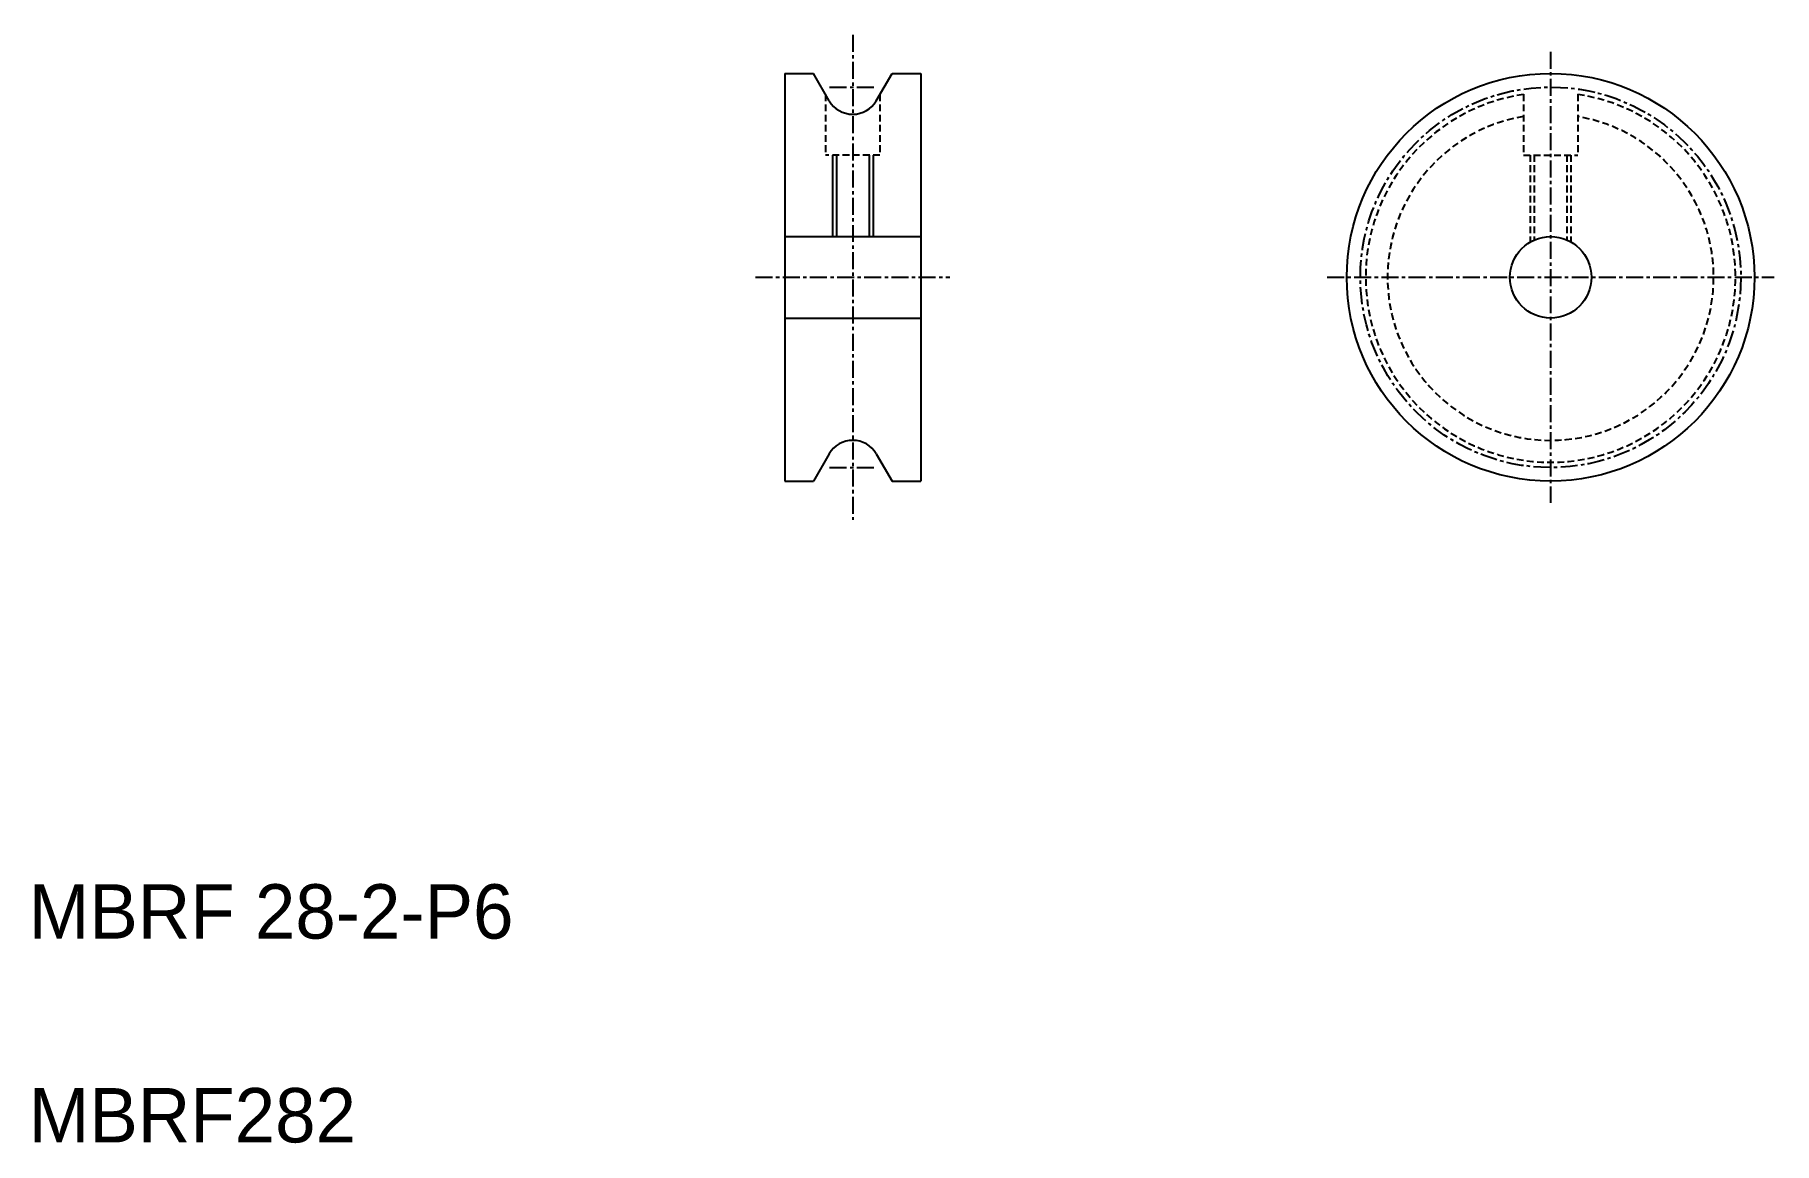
# Model space of a CAD drawing. Extents: x 593 to 721, y -38 to 44.
import ezdxf

# ---------------------------------------------------------------- set-up
doc = ezdxf.new("R2010")
doc.units = 0
doc.linetypes.add('CENTER', pattern=[2, 1.25, -0.25, 0.25, -0.25])
doc.linetypes.add('DASHED', pattern=[0.75, 0.5, -0.25])
doc.layers.get('0').update_dxf_attribs({"linetype": 'CONTINUOUS'})
doc.layers.add('CENTER', color=1, linetype='CENTER')

msp = doc.modelspace()

# ---------------------------------------------------------------- linework, layer by layer
at = {"color": 7, "linetype": 'CONTINUOUS'}
for p, q in [((648.66, 41.18), (648.66, 11.18)), ((648.66, 41.18), (650.77, 41.18)), ((651.93, 39.18), (650.77, 41.18)), ((655.39, 39.18), (656.55, 41.18)), ((656.55, 41.18), (658.66, 41.18)), ((658.66, 41.18), (658.66, 11.18)), ((658.66, 40.68), (658.66, 40.68)), ((658.66, 40.18), (658.66, 40.18)), ((652.46, 35.18), (652.46, 29.18)), ((654.86, 35.18), (654.86, 29.18)), ((648.66, 29.18), (658.66, 29.18)), ((648.66, 23.18), (658.66, 23.18)), ((651.93, 13.18), (650.77, 11.18)), ((655.39, 13.18), (656.55, 11.18)), ((655.39, 13.18), (656.55, 11.18)), ((648.66, 11.18), (650.77, 11.18)), ((656.55, 11.18), (658.66, 11.18))]:
    msp.add_line(p, q, dxfattribs=at)
at = {"color": 3, "linetype": 'DASHED'}
for p, q in [((651.66, 39.65), (651.66, 35.18)), ((655.66, 39.65), (655.66, 35.18)), ((703.02, 39.65), (703.02, 35.18)), ((707.02, 39.65), (707.02, 35.18)), ((655.66, 35.18), (651.66, 35.18)), ((703.02, 35.18), (707.02, 35.18)), ((703.52, 35.18), (703.52, 28.78)), ((703.82, 35.18), (703.82, 28.93)), ((703.82, 35.18), (703.82, 30.93)), ((706.22, 35.18), (706.22, 28.93)), ((706.52, 35.18), (706.52, 28.78))]:
    msp.add_line(p, q, dxfattribs=at)
at = {"color": 3, "linetype": 'CONTINUOUS'}
for p, q in [((652.16, 35.18), (652.16, 29.18)), ((655.16, 35.18), (655.16, 29.18))]:
    msp.add_line(p, q, dxfattribs=at)
at = {"color": 7, "linetype": 'CONTINUOUS'}
for radius in [15, 3]:
    msp.add_circle((705.02, 26.18), radius, dxfattribs=at)
for centre, start, end in [((653.66, 40.18), 210, 330), ((653.66, 12.18), 30, 150)]:
    msp.add_arc(centre, 2, start, end, dxfattribs=at)
at = {"color": 3, "linetype": 'DASHED'}
for radius, start, end in [(13.61, 98.4491, 81.5509), (12, 99.5941, 80.4059)]:
    msp.add_arc((705.02, 26.18), radius, start, end, dxfattribs=at)
at = {"layer": 'CENTER', "color": 1, "linetype": 'CENTER'}
for p, q in [((653.66, 44.03), (653.66, 8.34)), ((705.02, 42.78), (705.02, 9.58)), ((651.96, 40.18), (655.35, 40.18)), ((646.51, 26.18), (660.81, 26.18)), ((688.57, 26.18), (721.48, 26.18)), ((651.96, 12.18), (655.35, 12.18))]:
    msp.add_line(p, q, dxfattribs=at)
msp.add_circle((705.02, 26.18), 14, dxfattribs=at)

# ---------------------------------------------------------------- texts
at = {"color": 7, "linetype": 'CONTINUOUS'}
for s, p in [('MBRF 28-2-P6', (593.02, -22.49)), ('MBRF282', (593.02, -37.49))]:
    msp.add_text(s, height=4, dxfattribs=at).set_placement(p)

doc.saveas('drawing.dxf')
